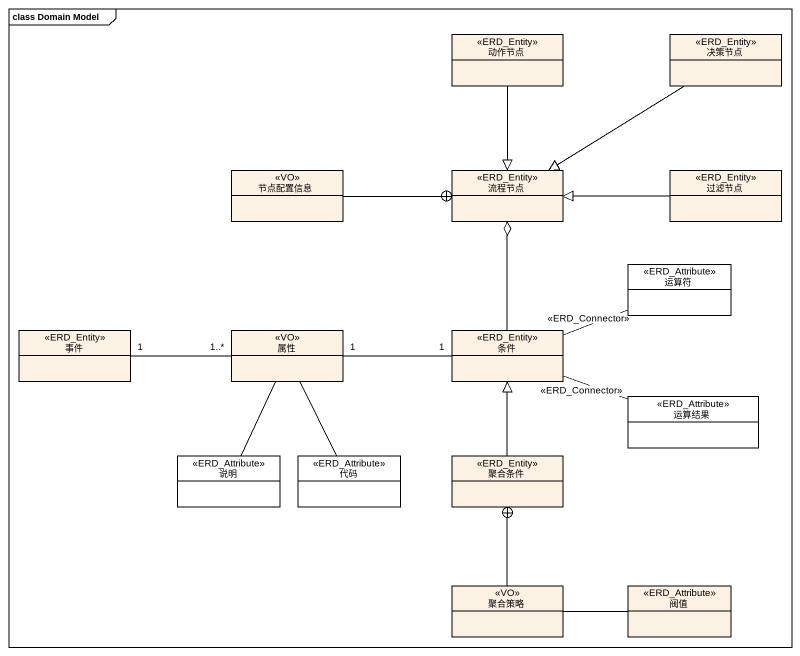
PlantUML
@startuml
mainframe class Domain Model
hide circle
hide empty members
class 动作节点 <<ERD_Entity>>
class 决策节点 <<ERD_Entity>>
class 节点配置信息 <<VO>>
class 流程节点 <<ERD_Entity>>
class 过滤节点 <<ERD_Entity>>
class 运算符 <<ERD_Attribute>> #FFFFFF
class 事件 <<ERD_Entity>>
class 属性 <<VO>>
class 条件 <<ERD_Entity>>
class 运算结果 <<ERD_Attribute>> #FFFFFF
class 说明 <<ERD_Attribute>> #FFFFFF
class 代码 <<ERD_Attribute>> #FFFFFF
class 聚合条件 <<ERD_Entity>>
class 聚合策略 <<VO>>
class 阀值 <<ERD_Attribute>>
动作节点 --|> 流程节点
决策节点 --|> 流程节点
节点配置信息 -right-+ 流程节点
过滤节点 -left-|> 流程节点
属性 "1..*" -left- "1" 事件
属性 -- 说明
属性 -- 代码
条件 -up-o 流程节点
条件 -right- 运算符 : <<ERD_Connector>>
条件 "1" -left- "1" 属性
条件 -right- 运算结果 : <<ERD_Connector>>
聚合条件 -up-|> 条件
聚合策略 -up-+ 聚合条件
聚合策略 -right- 阀值
@enduml
